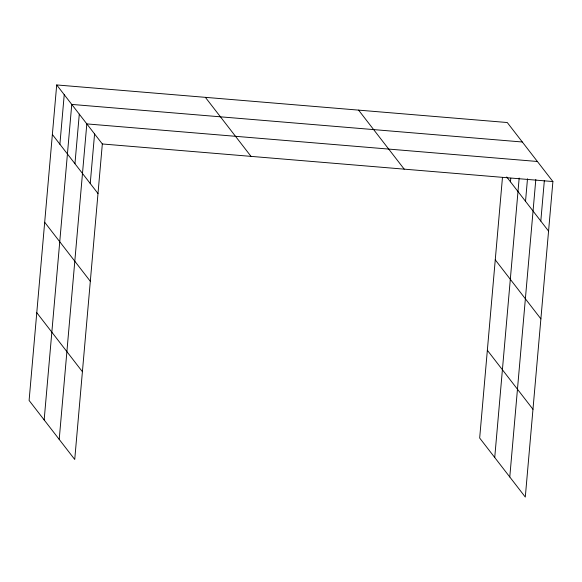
<?xml version="1.0" encoding="UTF-8"?>
<svg xmlns="http://www.w3.org/2000/svg" width="582" height="582" viewBox="0 0 582 582"><rect width="100%" height="100%" fill="white"/><g stroke="black" fill="none" stroke-linecap="round" stroke-linejoin="round"><path stroke-width="0.87" d="M56.701 84.943L29.1 400.452L74.729 459.474L102.33 143.972L56.701 84.943L507.271 122.526L552.9 181.548L525.299 497.057L479.67 438.028L502.462 177.51M59.895 144.241L64.231 94.684M44.159 419.928L71.761 104.418L522.33 142.001M74.954 163.717L79.29 114.159M59.211 439.41L86.82 123.901L537.39 161.483M90.239 183.497L94.575 133.933M510.465 181.824L510.778 178.216M494.729 457.51L519.173 178.041M525.524 201.299L527.496 178.776M509.781 476.985L535.811 179.503M540.809 221.073L544.352 180.529M102.33 143.972L552.9 181.548M506.704 176.95L548.564 231.112M495.26 259.841L540.889 318.871M358.585 110.122L404.214 169.151M487.345 350.269L532.974 409.292M205.388 97.347L251.017 156.369M52.365 134.5L97.994 193.53M44.69 222.266L90.319 281.295M36.775 312.687L82.404 371.716"/></g></svg>
